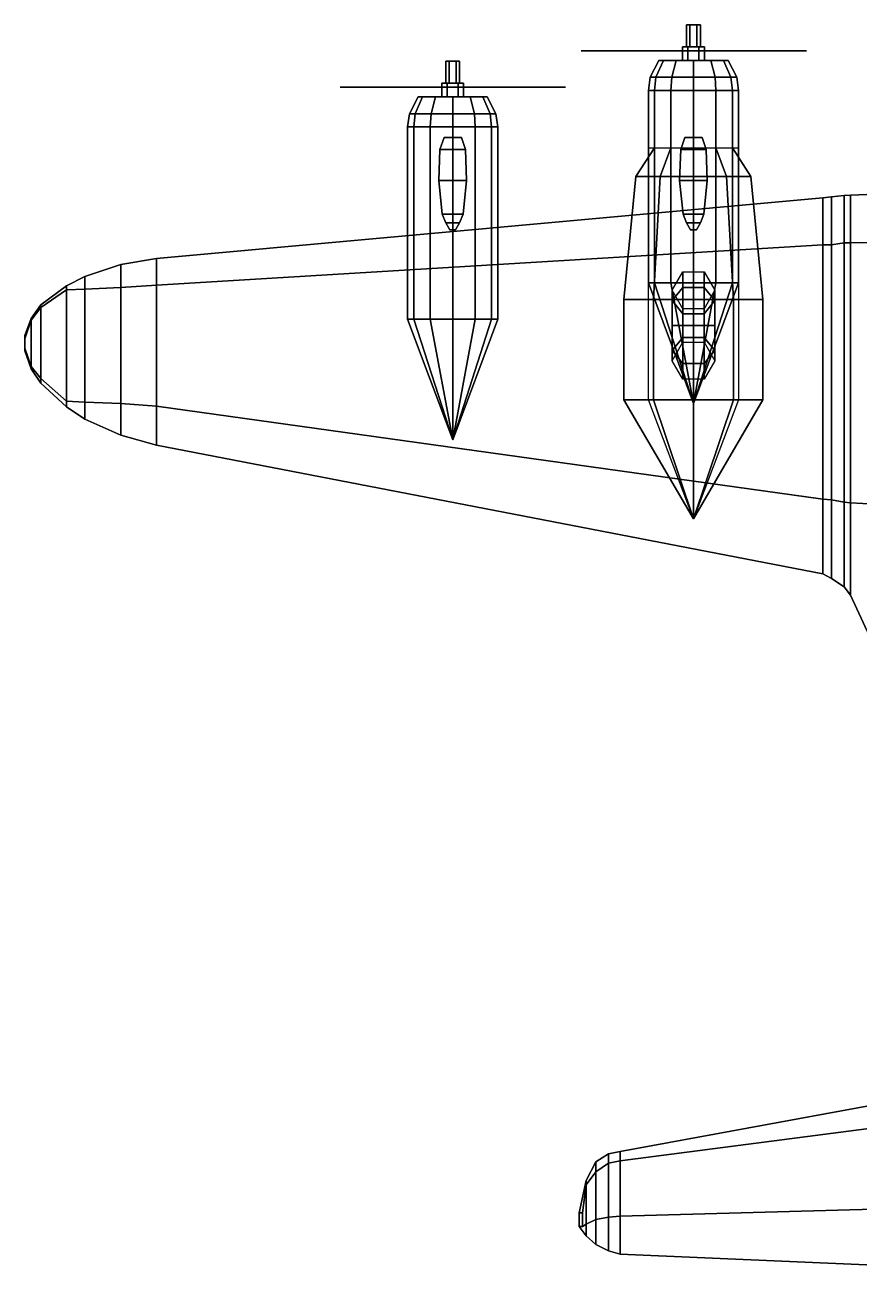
# Model space of a CAD drawing. Header units: millimetres. Extents: x -15.6 to 15.6, y -14.2 to 47.1.
# Drawn here: x -15.58 to -1.13, y -12.14 to 9.35 of the extents above; entities that cross this region are included whole.
import ezdxf

# ---------------------------------------------------------------- set-up
doc = ezdxf.new("R2010")
doc.units = ezdxf.units.MM
doc.layers.add('prop', color=1, linetype='Continuous')
doc.layers.add('wing1', color=5, linetype='Continuous')

msp = doc.modelspace()

# ---------------------------------------------------------------- linework, layer by layer
at = {"layer": 'prop'}
for points in [[(-4.06, 9.35, 0.554), (-4.12, 9.35, 0.45), (-4.12, 8.97, 0.45), (-4.06, 8.97, 0.554)], [(-4.12, 9.35, 0.45), (-4.06, 9.35, 0.346), (-4.06, 8.97, 0.346), (-4.12, 8.97, 0.45)], [(-3.94, 9.35, 0.554), (-4.06, 9.35, 0.346), (-4.12, 9.35, 0.45), (-4.06, 9.35, 0.554)], [(-3.94, 9.35, 0.554), (-4.06, 9.35, 0.554), (-4.06, 8.97, 0.554), (-3.94, 8.97, 0.554)], [(-4.06, 9.35, 0.346), (-3.94, 9.35, 0.346), (-3.94, 8.97, 0.346), (-4.06, 8.97, 0.346)], [(-3.88, 9.35, 0.45), (-3.94, 9.35, 0.346), (-4.06, 9.35, 0.346), (-3.94, 9.35, 0.554)], [(-3.88, 9.35, 0.45), (-3.94, 9.35, 0.554), (-3.94, 8.97, 0.554), (-3.88, 8.97, 0.45)], [(-3.94, 9.35, 0.346), (-3.88, 9.35, 0.45), (-3.88, 8.97, 0.45), (-3.94, 8.97, 0.346)], [(-5.906, 8.9, -0.708), (-5.946, 8.9, -0.639), (-5.838, 8.9, -0.507), (-5.738, 8.9, -0.68)], [(-5.738, 8.9, -0.68), (-5.838, 8.9, -0.507), (-5.946, 8.9, -0.639), (-5.906, 8.9, -0.708)], [(-5.401, 8.9, -0.544), (-5.551, 8.9, -0.284), (-5.838, 8.9, -0.507), (-5.738, 8.9, -0.68)], [(-5.738, 8.9, -0.68), (-5.838, 8.9, -0.507), (-5.551, 8.9, -0.284), (-5.401, 8.9, -0.544)], [(-5.401, 8.9, -0.544), (-5.551, 8.9, -0.284), (-5.083, 8.9, -0.014), (-4.933, 8.9, -0.274)], [(-4.933, 8.9, -0.274), (-5.083, 8.9, -0.014), (-5.551, 8.9, -0.284), (-5.401, 8.9, -0.544)], [(-4.933, 8.9, -0.274), (-5.083, 8.9, -0.014), (-4.836, 8.9, 0.118), (-4.696, 8.9, -0.125)], [(-4.696, 8.9, -0.125), (-4.836, 8.9, 0.118), (-5.083, 8.9, -0.014), (-4.933, 8.9, -0.274)], [(-3.995, 8.9, 0.441), (-4.01, 8.9, 0.467), (-4.836, 8.9, 0.118), (-4.696, 8.9, -0.125)], [(-4.696, 8.9, -0.125), (-4.836, 8.9, 0.118), (-4.01, 8.9, 0.467), (-3.995, 8.9, 0.441)], [(-4.095, 8.97, 0.615), (-4.19, 8.97, 0.45), (-4.19, 8.73, 0.45), (-4.095, 8.73, 0.615)], [(-4.19, 8.97, 0.45), (-4.095, 8.97, 0.285), (-4.095, 8.73, 0.285), (-4.19, 8.73, 0.45)], [(-3.81, 8.97, 0.45), (-4.19, 8.97, 0.45), (-4.095, 8.97, 0.615), (-3.905, 8.97, 0.615)], [(-3.905, 8.97, 0.285), (-4.095, 8.97, 0.285), (-4.19, 8.97, 0.45), (-3.81, 8.97, 0.45)], [(-4.15, 8.9, 1.34), (-3.87, 8.9, 1.34), (-3.86, 8.9, 1.62), (-4.16, 8.9, 1.62)], [(-4.16, 8.9, 1.62), (-3.86, 8.9, 1.62), (-3.87, 8.9, 1.34), (-4.15, 8.9, 1.34)], [(-4.16, 8.9, 2.16), (-3.86, 8.9, 2.16), (-3.86, 8.9, 1.62), (-4.16, 8.9, 1.62)], [(-4.16, 8.9, 1.62), (-3.86, 8.9, 1.62), (-3.86, 8.9, 2.16), (-4.16, 8.9, 2.16)], [(-4.16, 8.9, 2.16), (-3.86, 8.9, 2.16), (-3.91, 8.9, 2.52), (-4.11, 8.9, 2.52)], [(-4.11, 8.9, 2.52), (-3.91, 8.9, 2.52), (-3.86, 8.9, 2.16), (-4.16, 8.9, 2.16)], [(-4.15, 8.9, 1.34), (-3.87, 8.9, 1.34), (-3.98, 8.9, 0.45), (-4.01, 8.9, 0.45)], [(-4.01, 8.9, 0.45), (-3.98, 8.9, 0.45), (-3.87, 8.9, 1.34), (-4.15, 8.9, 1.34)], [(-4.05, 8.9, 2.68), (-3.97, 8.9, 2.68), (-3.91, 8.9, 2.52), (-4.11, 8.9, 2.52)], [(-4.11, 8.9, 2.52), (-3.91, 8.9, 2.52), (-3.97, 8.9, 2.68), (-4.05, 8.9, 2.68)], [(-3.905, 8.97, 0.615), (-4.095, 8.97, 0.615), (-4.095, 8.73, 0.615), (-3.905, 8.73, 0.615)], [(-4.095, 8.97, 0.285), (-3.905, 8.97, 0.285), (-3.905, 8.73, 0.285), (-4.095, 8.73, 0.285)], [(-3.995, 8.9, 0.459), (-4.01, 8.9, 0.433), (-3.294, 8.9, -0.108), (-3.154, 8.9, 0.135)], [(-3.154, 8.9, 0.135), (-3.294, 8.9, -0.108), (-4.01, 8.9, 0.433), (-3.995, 8.9, 0.459)], [(-3.81, 8.97, 0.45), (-3.905, 8.97, 0.615), (-3.905, 8.73, 0.615), (-3.81, 8.73, 0.45)], [(-3.905, 8.97, 0.285), (-3.81, 8.97, 0.45), (-3.81, 8.73, 0.45), (-3.905, 8.73, 0.285)], [(-2.907, 8.9, 0.004), (-3.057, 8.9, -0.256), (-3.294, 8.9, -0.108), (-3.154, 8.9, 0.135)], [(-3.154, 8.9, 0.135), (-3.294, 8.9, -0.108), (-3.057, 8.9, -0.256), (-2.907, 8.9, 0.004)], [(-2.439, 8.9, -0.266), (-2.589, 8.9, -0.526), (-3.057, 8.9, -0.256), (-2.907, 8.9, 0.004)], [(-2.907, 8.9, 0.004), (-3.057, 8.9, -0.256), (-2.589, 8.9, -0.526), (-2.439, 8.9, -0.266)], [(-2.439, 8.9, -0.266), (-2.589, 8.9, -0.526), (-2.252, 8.9, -0.663), (-2.152, 8.9, -0.49)], [(-2.152, 8.9, -0.49), (-2.252, 8.9, -0.663), (-2.589, 8.9, -0.526), (-2.439, 8.9, -0.266)], [(-2.044, 8.9, -0.622), (-2.084, 8.9, -0.691), (-2.252, 8.9, -0.663), (-2.152, 8.9, -0.49)], [(-2.152, 8.9, -0.49), (-2.252, 8.9, -0.663), (-2.084, 8.9, -0.691), (-2.044, 8.9, -0.622)], [(-8.23, 8.72, 1.044), (-8.29, 8.72, 0.94), (-8.29, 8.34, 0.94), (-8.23, 8.34, 1.044)], [(-8.29, 8.72, 0.94), (-8.23, 8.72, 0.836), (-8.23, 8.34, 0.836), (-8.29, 8.34, 0.94)], [(-8.11, 8.72, 1.044), (-8.23, 8.72, 0.836), (-8.29, 8.72, 0.94), (-8.23, 8.72, 1.044)], [(-8.11, 8.72, 1.044), (-8.23, 8.72, 1.044), (-8.23, 8.34, 1.044), (-8.11, 8.34, 1.044)], [(-8.23, 8.72, 0.836), (-8.11, 8.72, 0.836), (-8.11, 8.34, 0.836), (-8.23, 8.34, 0.836)], [(-8.05, 8.72, 0.94), (-8.11, 8.72, 0.836), (-8.23, 8.72, 0.836), (-8.11, 8.72, 1.044)], [(-8.05, 8.72, 0.94), (-8.11, 8.72, 1.044), (-8.11, 8.34, 1.044), (-8.05, 8.34, 0.94)], [(-8.11, 8.72, 0.836), (-8.05, 8.72, 0.94), (-8.05, 8.34, 0.94), (-8.11, 8.34, 0.836)], [(-9.908, 8.27, -0.19), (-10.008, 8.27, -0.017), (-10.116, 8.27, -0.149), (-10.076, 8.27, -0.218)], [(-10.076, 8.27, -0.218), (-10.116, 8.27, -0.149), (-10.008, 8.27, -0.017), (-9.908, 8.27, -0.19)], [(-9.908, 8.27, -0.19), (-10.008, 8.27, -0.017), (-9.721, 8.27, 0.206), (-9.571, 8.27, -0.054)], [(-9.571, 8.27, -0.054), (-9.721, 8.27, 0.206), (-10.008, 8.27, -0.017), (-9.908, 8.27, -0.19)], [(-9.103, 8.27, 0.216), (-9.253, 8.27, 0.476), (-9.721, 8.27, 0.206), (-9.571, 8.27, -0.054)], [(-9.571, 8.27, -0.054), (-9.721, 8.27, 0.206), (-9.253, 8.27, 0.476), (-9.103, 8.27, 0.216)], [(-8.866, 8.27, 0.365), (-9.006, 8.27, 0.608), (-9.253, 8.27, 0.476), (-9.103, 8.27, 0.216)], [(-9.103, 8.27, 0.216), (-9.253, 8.27, 0.476), (-9.006, 8.27, 0.608), (-8.866, 8.27, 0.365)], [(-8.866, 8.27, 0.365), (-9.006, 8.27, 0.608), (-8.18, 8.27, 0.957), (-8.165, 8.27, 0.931)], [(-8.165, 8.27, 0.931), (-8.18, 8.27, 0.957), (-9.006, 8.27, 0.608), (-8.866, 8.27, 0.365)], [(-8.265, 8.34, 1.105), (-8.36, 8.34, 0.94), (-8.36, 8.1, 0.94), (-8.265, 8.1, 1.105)], [(-8.36, 8.34, 0.94), (-8.265, 8.34, 0.775), (-8.265, 8.1, 0.775), (-8.36, 8.1, 0.94)], [(-7.98, 8.34, 0.94), (-8.36, 8.34, 0.94), (-8.265, 8.34, 1.105), (-8.075, 8.34, 1.105)], [(-8.075, 8.34, 0.775), (-8.265, 8.34, 0.775), (-8.36, 8.34, 0.94), (-7.98, 8.34, 0.94)], [(-8.33, 8.27, 2.65), (-8.03, 8.27, 2.65), (-8.03, 8.27, 2.11), (-8.33, 8.27, 2.11)], [(-8.33, 8.27, 2.11), (-8.03, 8.27, 2.11), (-8.03, 8.27, 2.65), (-8.33, 8.27, 2.65)], [(-8.33, 8.27, 2.11), (-8.03, 8.27, 2.11), (-8.04, 8.27, 1.83), (-8.32, 8.27, 1.83)], [(-8.32, 8.27, 1.83), (-8.04, 8.27, 1.83), (-8.03, 8.27, 2.11), (-8.33, 8.27, 2.11)], [(-8.33, 8.27, 2.65), (-8.03, 8.27, 2.65), (-8.08, 8.27, 3.01), (-8.28, 8.27, 3.01)], [(-8.28, 8.27, 3.01), (-8.08, 8.27, 3.01), (-8.03, 8.27, 2.65), (-8.33, 8.27, 2.65)], [(-8.18, 8.27, 0.94), (-8.15, 8.27, 0.94), (-8.04, 8.27, 1.83), (-8.32, 8.27, 1.83)], [(-8.32, 8.27, 1.83), (-8.04, 8.27, 1.83), (-8.15, 8.27, 0.94), (-8.18, 8.27, 0.94)], [(-8.22, 8.27, 3.17), (-8.14, 8.27, 3.17), (-8.08, 8.27, 3.01), (-8.28, 8.27, 3.01)], [(-8.28, 8.27, 3.01), (-8.08, 8.27, 3.01), (-8.14, 8.27, 3.17), (-8.22, 8.27, 3.17)], [(-8.075, 8.34, 1.105), (-8.265, 8.34, 1.105), (-8.265, 8.1, 1.105), (-8.075, 8.1, 1.105)], [(-8.265, 8.34, 0.775), (-8.075, 8.34, 0.775), (-8.075, 8.1, 0.775), (-8.265, 8.1, 0.775)], [(-7.324, 8.27, 0.625), (-7.464, 8.27, 0.382), (-8.18, 8.27, 0.923), (-8.165, 8.27, 0.949)], [(-8.165, 8.27, 0.949), (-8.18, 8.27, 0.923), (-7.464, 8.27, 0.382), (-7.324, 8.27, 0.625)], [(-7.98, 8.34, 0.94), (-8.075, 8.34, 1.105), (-8.075, 8.1, 1.105), (-7.98, 8.1, 0.94)], [(-8.075, 8.34, 0.775), (-7.98, 8.34, 0.94), (-7.98, 8.1, 0.94), (-8.075, 8.1, 0.775)], [(-7.324, 8.27, 0.625), (-7.464, 8.27, 0.382), (-7.227, 8.27, 0.234), (-7.077, 8.27, 0.494)], [(-7.077, 8.27, 0.494), (-7.227, 8.27, 0.234), (-7.464, 8.27, 0.382), (-7.324, 8.27, 0.625)], [(-7.077, 8.27, 0.494), (-7.227, 8.27, 0.234), (-6.759, 8.27, -0.036), (-6.609, 8.27, 0.224)], [(-6.609, 8.27, 0.224), (-6.759, 8.27, -0.036), (-7.227, 8.27, 0.234), (-7.077, 8.27, 0.494)], [(-6.322, 8.27, 0), (-6.422, 8.27, -0.173), (-6.759, 8.27, -0.036), (-6.609, 8.27, 0.224)], [(-6.609, 8.27, 0.224), (-6.759, 8.27, -0.036), (-6.422, 8.27, -0.173), (-6.322, 8.27, 0)], [(-6.322, 8.27, 0), (-6.422, 8.27, -0.173), (-6.254, 8.27, -0.201), (-6.214, 8.27, -0.132)], [(-6.214, 8.27, -0.132), (-6.254, 8.27, -0.201), (-6.422, 8.27, -0.173), (-6.322, 8.27, 0)]]:
    msp.add_3dface(points, dxfattribs=at)
at = {"layer": 'wing1'}
for points in [[(-4.65, 8.44, 0.075), (-4.75, 8.44, 0.45), (-4.6, 8.73, 0.45), (-4.52, 8.73, 0.15)], [(-4.75, 8.44, 0.45), (-4.65, 8.44, 0.825), (-4.52, 8.73, 0.75), (-4.6, 8.73, 0.45)], [(-4.375, 8.44, -0.2), (-4.65, 8.44, 0.075), (-4.52, 8.73, 0.15), (-4.3, 8.73, -0.07)], [(-4.65, 8.44, 0.825), (-4.375, 8.44, 1.1), (-4.3, 8.73, 0.97), (-4.52, 8.73, 0.75)], [(-4.6, 8.73, 0.45), (-4, 8.73, 1.05), (-3.7, 8.73, 0.97), (-4.52, 8.73, 0.15)], [(-4.52, 8.73, 0.75), (-4.3, 8.73, 0.97), (-4, 8.73, 1.05), (-4.6, 8.73, 0.45)], [(-4.52, 8.73, 0.15), (-3.7, 8.73, 0.97), (-3.48, 8.73, 0.75), (-4.3, 8.73, -0.07)], [(-4, 8.44, -0.3), (-4.375, 8.44, -0.2), (-4.3, 8.73, -0.07), (-4, 8.73, -0.15)], [(-4.375, 8.44, 1.1), (-4, 8.44, 1.2), (-4, 8.73, 1.05), (-4.3, 8.73, 0.97)], [(-4.3, 8.73, -0.07), (-3.48, 8.73, 0.75), (-3.4, 8.73, 0.45), (-4, 8.73, -0.15)], [(-3.625, 8.44, -0.2), (-4, 8.44, -0.3), (-4, 8.73, -0.15), (-3.7, 8.73, -0.07)], [(-4, 8.44, 1.2), (-3.625, 8.44, 1.1), (-3.7, 8.73, 0.97), (-4, 8.73, 1.05)], [(-4, 8.73, -0.15), (-3.4, 8.73, 0.45), (-3.48, 8.73, 0.15), (-3.7, 8.73, -0.07)], [(-3.35, 8.44, 0.075), (-3.625, 8.44, -0.2), (-3.7, 8.73, -0.07), (-3.48, 8.73, 0.15)], [(-3.625, 8.44, 1.1), (-3.35, 8.44, 0.825), (-3.48, 8.73, 0.75), (-3.7, 8.73, 0.97)], [(-3.25, 8.44, 0.45), (-3.35, 8.44, 0.075), (-3.48, 8.73, 0.15), (-3.4, 8.73, 0.45)], [(-3.35, 8.44, 0.825), (-3.25, 8.44, 0.45), (-3.4, 8.73, 0.45), (-3.48, 8.73, 0.75)], [(-4.675, 8.21, 0.06), (-4.78, 8.21, 0.45), (-4.75, 8.44, 0.45), (-4.65, 8.44, 0.075)], [(-4.78, 8.21, 0.45), (-4.675, 8.21, 0.84), (-4.65, 8.44, 0.825), (-4.75, 8.44, 0.45)], [(-4.39, 8.21, -0.225), (-4.675, 8.21, 0.06), (-4.65, 8.44, 0.075), (-4.375, 8.44, -0.2)], [(-4.675, 8.21, 0.84), (-4.39, 8.21, 1.125), (-4.375, 8.44, 1.1), (-4.65, 8.44, 0.825)], [(-4, 8.21, -0.33), (-4.39, 8.21, -0.225), (-4.375, 8.44, -0.2), (-4, 8.44, -0.3)], [(-4.39, 8.21, 1.125), (-4, 8.21, 1.23), (-4, 8.44, 1.2), (-4.375, 8.44, 1.1)], [(-3.61, 8.21, -0.225), (-4, 8.21, -0.33), (-4, 8.44, -0.3), (-3.625, 8.44, -0.2)], [(-4, 8.21, 1.23), (-3.61, 8.21, 1.125), (-3.625, 8.44, 1.1), (-4, 8.44, 1.2)], [(-3.325, 8.21, 0.06), (-3.61, 8.21, -0.225), (-3.625, 8.44, -0.2), (-3.35, 8.44, 0.075)], [(-3.61, 8.21, 1.125), (-3.325, 8.21, 0.84), (-3.35, 8.44, 0.825), (-3.625, 8.44, 1.1)], [(-3.22, 8.21, 0.45), (-3.325, 8.21, 0.06), (-3.35, 8.44, 0.075), (-3.25, 8.44, 0.45)], [(-3.325, 8.21, 0.84), (-3.22, 8.21, 0.45), (-3.25, 8.44, 0.45), (-3.35, 8.44, 0.825)], [(-4.675, 8.21, 0.84), (-4.78, 8.21, 0.45), (-4.78, 4.88, 0.45), (-4.675, 4.88, 0.84)], [(-4.78, 8.21, 0.45), (-4.675, 8.21, 0.06), (-4.675, 4.88, 0.06), (-4.78, 4.88, 0.45)], [(-4.39, 8.21, 1.125), (-4.675, 8.21, 0.84), (-4.675, 4.88, 0.84), (-4.39, 4.88, 1.125)], [(-4.675, 8.21, 0.06), (-4.39, 8.21, -0.225), (-4.39, 4.88, -0.225), (-4.675, 4.88, 0.06)], [(-4, 8.21, 1.23), (-4.39, 8.21, 1.125), (-4.39, 4.88, 1.125), (-4, 4.88, 1.23)], [(-4.39, 8.21, -0.225), (-4, 8.21, -0.33), (-4, 4.88, -0.33), (-4.39, 4.88, -0.225)], [(-3.61, 8.21, 1.125), (-4, 8.21, 1.23), (-4, 4.88, 1.23), (-3.61, 4.88, 1.125)], [(-4, 8.21, -0.33), (-3.61, 8.21, -0.225), (-3.61, 4.88, -0.225), (-4, 4.88, -0.33)], [(-3.325, 8.21, 0.84), (-3.61, 8.21, 1.125), (-3.61, 4.88, 1.125), (-3.325, 4.88, 0.84)], [(-3.61, 8.21, -0.225), (-3.325, 8.21, 0.06), (-3.325, 4.88, 0.06), (-3.61, 4.88, -0.225)], [(-3.22, 8.21, 0.45), (-3.325, 8.21, 0.84), (-3.325, 4.88, 0.84), (-3.22, 4.88, 0.45)], [(-3.325, 8.21, 0.06), (-3.22, 8.21, 0.45), (-3.22, 4.88, 0.45), (-3.325, 4.88, 0.06)], [(-8.82, 7.81, 0.565), (-8.92, 7.81, 0.94), (-8.77, 8.1, 0.94), (-8.69, 8.1, 0.64)], [(-8.92, 7.81, 0.94), (-8.82, 7.81, 1.315), (-8.69, 8.1, 1.24), (-8.77, 8.1, 0.94)], [(-8.545, 7.81, 0.29), (-8.82, 7.81, 0.565), (-8.69, 8.1, 0.64), (-8.47, 8.1, 0.42)], [(-8.82, 7.81, 1.315), (-8.545, 7.81, 1.59), (-8.47, 8.1, 1.46), (-8.69, 8.1, 1.24)], [(-8.69, 8.1, 1.24), (-8.47, 8.1, 1.46), (-8.17, 8.1, 1.54), (-8.77, 8.1, 0.94)], [(-8.77, 8.1, 0.94), (-8.17, 8.1, 1.54), (-7.87, 8.1, 1.46), (-8.69, 8.1, 0.64)], [(-8.69, 8.1, 0.64), (-7.87, 8.1, 1.46), (-7.65, 8.1, 1.24), (-8.47, 8.1, 0.42)], [(-8.17, 7.81, 0.19), (-8.545, 7.81, 0.29), (-8.47, 8.1, 0.42), (-8.17, 8.1, 0.34)], [(-8.545, 7.81, 1.59), (-8.17, 7.81, 1.69), (-8.17, 8.1, 1.54), (-8.47, 8.1, 1.46)], [(-8.47, 8.1, 0.42), (-7.65, 8.1, 1.24), (-7.57, 8.1, 0.94), (-8.17, 8.1, 0.34)], [(-7.795, 7.81, 0.29), (-8.17, 7.81, 0.19), (-8.17, 8.1, 0.34), (-7.87, 8.1, 0.42)], [(-8.17, 7.81, 1.69), (-7.795, 7.81, 1.59), (-7.87, 8.1, 1.46), (-8.17, 8.1, 1.54)], [(-8.17, 8.1, 0.34), (-7.57, 8.1, 0.94), (-7.65, 8.1, 0.64), (-7.87, 8.1, 0.42)], [(-7.52, 7.81, 0.565), (-7.795, 7.81, 0.29), (-7.87, 8.1, 0.42), (-7.65, 8.1, 0.64)], [(-7.795, 7.81, 1.59), (-7.52, 7.81, 1.315), (-7.65, 8.1, 1.24), (-7.87, 8.1, 1.46)], [(-7.42, 7.81, 0.94), (-7.52, 7.81, 0.565), (-7.65, 8.1, 0.64), (-7.57, 8.1, 0.94)], [(-7.52, 7.81, 1.315), (-7.42, 7.81, 0.94), (-7.57, 8.1, 0.94), (-7.65, 8.1, 1.24)], [(-8.845, 7.58, 0.55), (-8.95, 7.58, 0.94), (-8.92, 7.81, 0.94), (-8.82, 7.81, 0.565)], [(-8.95, 7.58, 0.94), (-8.845, 7.58, 1.33), (-8.82, 7.81, 1.315), (-8.92, 7.81, 0.94)], [(-8.56, 7.58, 0.265), (-8.845, 7.58, 0.55), (-8.82, 7.81, 0.565), (-8.545, 7.81, 0.29)], [(-8.845, 7.58, 1.33), (-8.56, 7.58, 1.615), (-8.545, 7.81, 1.59), (-8.82, 7.81, 1.315)], [(-8.17, 7.58, 0.16), (-8.56, 7.58, 0.265), (-8.545, 7.81, 0.29), (-8.17, 7.81, 0.19)], [(-8.56, 7.58, 1.615), (-8.17, 7.58, 1.72), (-8.17, 7.81, 1.69), (-8.545, 7.81, 1.59)], [(-7.78, 7.58, 0.265), (-8.17, 7.58, 0.16), (-8.17, 7.81, 0.19), (-7.795, 7.81, 0.29)], [(-8.17, 7.58, 1.72), (-7.78, 7.58, 1.615), (-7.795, 7.81, 1.59), (-8.17, 7.81, 1.69)], [(-7.495, 7.58, 0.55), (-7.78, 7.58, 0.265), (-7.795, 7.81, 0.29), (-7.52, 7.81, 0.565)], [(-7.78, 7.58, 1.615), (-7.495, 7.58, 1.33), (-7.52, 7.81, 1.315), (-7.795, 7.81, 1.59)], [(-7.39, 7.58, 0.94), (-7.495, 7.58, 0.55), (-7.52, 7.81, 0.565), (-7.42, 7.81, 0.94)], [(-7.495, 7.58, 1.33), (-7.39, 7.58, 0.94), (-7.42, 7.81, 0.94), (-7.52, 7.81, 1.315)], [(-8.845, 7.58, 1.33), (-8.95, 7.58, 0.94), (-8.95, 4.25, 0.94), (-8.845, 4.25, 1.33)], [(-8.95, 7.58, 0.94), (-8.845, 7.58, 0.55), (-8.845, 4.25, 0.55), (-8.95, 4.25, 0.94)], [(-8.56, 7.58, 1.615), (-8.845, 7.58, 1.33), (-8.845, 4.25, 1.33), (-8.56, 4.25, 1.615)], [(-8.845, 7.58, 0.55), (-8.56, 7.58, 0.265), (-8.56, 4.25, 0.265), (-8.845, 4.25, 0.55)], [(-8.17, 7.58, 1.72), (-8.56, 7.58, 1.615), (-8.56, 4.25, 1.615), (-8.17, 4.25, 1.72)], [(-8.56, 7.58, 0.265), (-8.17, 7.58, 0.16), (-8.17, 4.25, 0.16), (-8.56, 4.25, 0.265)], [(-7.78, 7.58, 1.615), (-8.17, 7.58, 1.72), (-8.17, 4.25, 1.72), (-7.78, 4.25, 1.615)], [(-8.17, 7.58, 0.16), (-7.78, 7.58, 0.265), (-7.78, 4.25, 0.265), (-8.17, 4.25, 0.16)], [(-7.495, 7.58, 1.33), (-7.78, 7.58, 1.615), (-7.78, 4.25, 1.615), (-7.495, 4.25, 1.33)], [(-7.78, 7.58, 0.265), (-7.495, 7.58, 0.55), (-7.495, 4.25, 0.55), (-7.78, 4.25, 0.265)], [(-7.39, 7.58, 0.94), (-7.495, 7.58, 1.33), (-7.495, 4.25, 1.33), (-7.39, 4.25, 0.94)], [(-7.495, 7.58, 0.55), (-7.39, 7.58, 0.94), (-7.39, 4.25, 0.94), (-7.495, 4.25, 0.55)], [(-8.39, 7.19, 1.97), (-8.17, 7.19, 1.98), (-8.17, 7.4, 1.98), (-8.32, 7.4, 1.97)], [(-8.32, 7.4, 1.67), (-8.39, 7.19, 1.66), (-8.39, 7.19, 1.97), (-8.32, 7.4, 1.97)], [(-8.32, 7.4, 1.97), (-8.17, 7.4, 1.98), (-8.17, 7.4, 1.72), (-8.32, 7.4, 1.67)], [(-8.17, 7.4, 1.98), (-8.02, 7.4, 1.97), (-8.02, 7.4, 1.67), (-8.17, 7.4, 1.72)], [(-8.17, 7.19, 1.98), (-7.95, 7.19, 1.97), (-8.02, 7.4, 1.97), (-8.17, 7.4, 1.98)], [(-8.02, 7.4, 1.97), (-7.95, 7.19, 1.97), (-7.95, 7.19, 1.66), (-8.02, 7.4, 1.67)], [(-4.15, 7.4, 1.18), (-4.22, 7.19, 1.17), (-4.22, 7.19, 1.48), (-4.15, 7.4, 1.48)], [(-4.22, 7.19, 1.48), (-4, 7.19, 1.49), (-4, 7.4, 1.49), (-4.15, 7.4, 1.48)], [(-4.15, 7.4, 1.48), (-4, 7.4, 1.49), (-4, 7.4, 1.23), (-4.15, 7.4, 1.18)], [(-4, 7.4, 1.49), (-3.85, 7.4, 1.48), (-3.85, 7.4, 1.18), (-4, 7.4, 1.23)], [(-4, 7.19, 1.49), (-3.78, 7.19, 1.48), (-3.85, 7.4, 1.48), (-4, 7.4, 1.49)], [(-3.85, 7.4, 1.48), (-3.78, 7.19, 1.48), (-3.78, 7.19, 1.17), (-3.85, 7.4, 1.18)], [(-8.41, 6.65, 1.97), (-8.17, 6.65, 1.98), (-8.17, 7.19, 1.98), (-8.39, 7.19, 1.97)], [(-8.39, 7.19, 1.66), (-8.41, 6.65, 1.65), (-8.41, 6.65, 1.97), (-8.39, 7.19, 1.97)], [(-8.17, 6.65, 1.98), (-7.93, 6.65, 1.97), (-7.95, 7.19, 1.97), (-8.17, 7.19, 1.98)], [(-7.95, 7.19, 1.97), (-7.93, 6.65, 1.97), (-7.93, 6.65, 1.65), (-7.95, 7.19, 1.66)], [(-4.575, 6.72, -0.546), (-4.996, 6.72, -0.125), (-4.675, 7.22, 0.06), (-4.39, 7.22, -0.225)], [(-4.996, 6.72, -0.125), (-4.78, 6.72, 0.45), (-4.78, 7.22, 0.45), (-4.675, 7.22, 0.06)], [(-4, 6.72, -0.7), (-4.575, 6.72, -0.546), (-4.39, 7.22, -0.225), (-4, 7.22, -0.33)], [(-4.22, 7.19, 1.17), (-4.24, 6.65, 1.16), (-4.24, 6.65, 1.48), (-4.22, 7.19, 1.48)], [(-4.24, 6.65, 1.48), (-4, 6.65, 1.49), (-4, 7.19, 1.49), (-4.22, 7.19, 1.48)], [(-3.425, 6.72, -0.546), (-4, 6.72, -0.7), (-4, 7.22, -0.33), (-3.61, 7.22, -0.225)], [(-4, 6.65, 1.49), (-3.76, 6.65, 1.48), (-3.78, 7.19, 1.48), (-4, 7.19, 1.49)], [(-3.78, 7.19, 1.48), (-3.76, 6.65, 1.48), (-3.76, 6.65, 1.16), (-3.78, 7.19, 1.17)], [(-3.004, 6.72, -0.125), (-3.425, 6.72, -0.546), (-3.61, 7.22, -0.225), (-3.325, 7.22, 0.06)], [(-3.22, 6.72, 0.45), (-3.004, 6.72, -0.125), (-3.325, 7.22, 0.06), (-3.22, 7.22, 0.45)], [(-4.78, 6.72, 0.45), (-4.996, 6.72, -0.125), (-5.204, 4.59, -0.245), (-4.78, 4.59, 0.45)], [(-4.996, 6.72, -0.125), (-4.575, 6.72, -0.546), (-4.695, 4.59, -0.754), (-5.204, 4.59, -0.245)], [(-4.575, 6.72, -0.546), (-4, 6.72, -0.7), (-4, 4.59, -0.94), (-4.695, 4.59, -0.754)], [(-4, 6.72, -0.7), (-3.425, 6.72, -0.546), (-3.305, 4.59, -0.754), (-4, 4.59, -0.94)], [(-3.425, 6.72, -0.546), (-3.004, 6.72, -0.125), (-2.796, 4.59, -0.245), (-3.305, 4.59, -0.754)], [(-3.004, 6.72, -0.125), (-3.22, 6.72, 0.45), (-3.22, 4.59, 0.45), (-2.796, 4.59, -0.245)], [(-8.35, 6.07, 1.88), (-8.17, 6.07, 1.89), (-8.17, 6.65, 1.98), (-8.41, 6.65, 1.97)], [(-8.41, 6.65, 1.65), (-8.35, 6.07, 1.67), (-8.35, 6.07, 1.88), (-8.41, 6.65, 1.97)], [(-8.17, 6.07, 1.89), (-7.99, 6.07, 1.88), (-7.93, 6.65, 1.97), (-8.17, 6.65, 1.98)], [(-7.93, 6.65, 1.97), (-7.99, 6.07, 1.88), (-7.99, 6.07, 1.67), (-7.93, 6.65, 1.65)], [(-4.24, 6.65, 1.16), (-4.18, 6.07, 1.18), (-4.18, 6.07, 1.39), (-4.24, 6.65, 1.48)], [(-4.18, 6.07, 1.39), (-4, 6.07, 1.4), (-4, 6.65, 1.49), (-4.24, 6.65, 1.48)], [(-4, 6.07, 1.4), (-3.82, 6.07, 1.39), (-3.76, 6.65, 1.48), (-4, 6.65, 1.49)], [(-3.76, 6.65, 1.48), (-3.82, 6.07, 1.39), (-3.82, 6.07, 1.18), (-3.76, 6.65, 1.16)], [(-1.28, 5.57, 0.94), (0, 5.59, 0.94), (0, 6.45, 0.11), (-1.28, 6.4, 0.22)], [(-1.28, 6.4, 0.22), (0, 6.45, 0.11), (0, 5.59, -0.61), (-1.28, 5.57, -0.47)], [(-13.3, 4.84, 1.42), (-1.76, 5.54, 0.95), (-1.76, 6.35, 0.28), (-13.3, 5.3, 1.18)], [(-13.3, 5.3, 1.18), (-1.76, 6.35, 0.28), (-1.76, 5.54, -0.41), (-13.3, 4.84, 0.93)], [(-1.76, 5.54, 0.95), (-1.61, 5.54, 0.95), (-1.61, 6.37, 0.26), (-1.76, 6.35, 0.28)], [(-1.76, 6.35, 0.28), (-1.61, 6.37, 0.26), (-1.61, 5.54, -0.43), (-1.76, 5.54, -0.41)], [(-1.61, 5.54, 0.95), (-1.39, 5.57, 0.94), (-1.39, 6.39, 0.24), (-1.61, 6.37, 0.26)], [(-1.61, 6.37, 0.26), (-1.39, 6.39, 0.24), (-1.39, 5.57, -0.46), (-1.61, 5.54, -0.43)], [(-1.39, 5.57, 0.94), (-1.28, 5.57, 0.94), (-1.28, 6.4, 0.22), (-1.39, 6.39, 0.24)], [(-1.39, 6.39, 0.24), (-1.28, 6.4, 0.22), (-1.28, 5.57, -0.47), (-1.39, 5.57, -0.46)], [(-8.29, 5.92, 1.84), (-8.17, 5.92, 1.85), (-8.17, 6.07, 1.89), (-8.35, 6.07, 1.88)], [(-8.35, 6.07, 1.67), (-8.29, 5.92, 1.68), (-8.29, 5.92, 1.84), (-8.35, 6.07, 1.88)], [(-8.17, 5.92, 1.85), (-8.05, 5.92, 1.84), (-7.99, 6.07, 1.88), (-8.17, 6.07, 1.89)], [(-7.99, 6.07, 1.88), (-8.05, 5.92, 1.84), (-8.05, 5.92, 1.68), (-7.99, 6.07, 1.67)], [(-4.18, 6.07, 1.18), (-4.12, 5.92, 1.19), (-4.12, 5.92, 1.35), (-4.18, 6.07, 1.39)], [(-4.12, 5.92, 1.35), (-4, 5.92, 1.36), (-4, 6.07, 1.4), (-4.18, 6.07, 1.39)], [(-4, 5.92, 1.36), (-3.88, 5.92, 1.35), (-3.82, 6.07, 1.39), (-4, 6.07, 1.4)], [(-3.82, 6.07, 1.39), (-3.88, 5.92, 1.35), (-3.88, 5.92, 1.19), (-3.82, 6.07, 1.18)], [(-8.29, 5.92, 1.68), (-8.22, 5.8, 1.7), (-8.22, 5.8, 1.77), (-8.29, 5.92, 1.84)], [(-8.22, 5.8, 1.77), (-8.17, 5.8, 1.78), (-8.17, 5.92, 1.85), (-8.29, 5.92, 1.84)], [(-8.17, 5.8, 1.78), (-8.12, 5.8, 1.77), (-8.05, 5.92, 1.84), (-8.17, 5.92, 1.85)], [(-8.05, 5.92, 1.84), (-8.12, 5.8, 1.77), (-8.12, 5.8, 1.7), (-8.05, 5.92, 1.68)], [(-4.12, 5.92, 1.19), (-4.05, 5.8, 1.21), (-4.05, 5.8, 1.28), (-4.12, 5.92, 1.35)], [(-4.05, 5.8, 1.28), (-4, 5.8, 1.29), (-4, 5.92, 1.36), (-4.12, 5.92, 1.35)], [(-4, 5.8, 1.29), (-3.95, 5.8, 1.28), (-3.88, 5.92, 1.35), (-4, 5.92, 1.36)], [(-3.88, 5.92, 1.35), (-3.95, 5.8, 1.28), (-3.95, 5.8, 1.21), (-3.88, 5.92, 1.19)], [(-8.22, 5.8, 1.7), (-8.17, 5.8, 1.72), (-8.17, 5.8, 1.78), (-8.22, 5.8, 1.77)], [(-8.17, 5.8, 1.72), (-8.12, 5.8, 1.7), (-8.12, 5.8, 1.77), (-8.17, 5.8, 1.78)], [(-4.05, 5.8, 1.21), (-4, 5.8, 1.23), (-4, 5.8, 1.29), (-4.05, 5.8, 1.28)], [(-4, 5.8, 1.23), (-3.95, 5.8, 1.21), (-3.95, 5.8, 1.28), (-4, 5.8, 1.29)], [(-1.28, 1.07, 0.94), (0, 1, 0.94), (0, 5.59, 0.94), (-1.28, 5.57, 0.94)], [(0, 5.59, -0.61), (0, 1, -0.61), (-1.28, 1.07, -0.47), (-1.28, 5.57, -0.47)], [(-13.3, 2.74, 1.42), (-1.76, 1.13, 0.95), (-1.76, 5.54, 0.95), (-13.3, 4.84, 1.42)], [(-1.76, 5.54, -0.41), (-1.76, 1.13, -0.41), (-13.3, 2.74, 0.93), (-13.3, 4.84, 0.93)], [(-1.76, 1.13, 0.95), (-1.61, 1.12, 0.95), (-1.61, 5.54, 0.95), (-1.76, 5.54, 0.95)], [(-1.61, 5.54, -0.43), (-1.61, 1.12, -0.43), (-1.76, 1.13, -0.41), (-1.76, 5.54, -0.41)], [(-1.61, 1.12, 0.95), (-1.39, 1.08, 0.94), (-1.39, 5.57, 0.94), (-1.61, 5.54, 0.95)], [(-1.39, 5.57, -0.46), (-1.39, 1.08, -0.46), (-1.61, 1.12, -0.43), (-1.61, 5.54, -0.43)], [(-1.39, 1.08, 0.94), (-1.28, 1.07, 0.94), (-1.28, 5.57, 0.94), (-1.39, 5.57, 0.94)], [(-1.28, 5.57, -0.47), (-1.28, 1.07, -0.47), (-1.39, 1.08, -0.46), (-1.39, 5.57, -0.46)], [(-14.54, 4.77, 1.49), (-13.92, 4.8, 1.46), (-13.92, 5.2, 1.22), (-14.54, 4.99, 1.27)], [(-14.54, 4.99, 1.27), (-13.92, 5.2, 1.22), (-13.92, 4.8, 1), (-14.54, 4.77, 1.07)], [(-13.92, 4.8, 1.46), (-13.3, 4.84, 1.42), (-13.3, 5.3, 1.18), (-13.92, 5.2, 1.22)], [(-13.92, 5.2, 1.22), (-13.3, 5.3, 1.18), (-13.3, 4.84, 0.93), (-13.92, 4.8, 1)], [(-14.86, 4.76, 1.5), (-14.54, 4.77, 1.49), (-14.54, 4.99, 1.27), (-14.86, 4.83, 1.31)], [(-14.86, 4.83, 1.31), (-14.54, 4.99, 1.27), (-14.54, 4.77, 1.07), (-14.86, 4.76, 1.11)], [(-4.185, 4.798, -1.128), (-4.37, 4.571, -0.901), (-4.37, 4.75, -0.47), (-4.185, 5.07, -0.47)], [(-3.815, 4.798, -1.128), (-4.185, 4.798, -1.128), (-4.185, 5.07, -0.47), (-3.815, 5.07, -0.47)], [(-3.63, 4.571, -0.901), (-3.815, 4.798, -1.128), (-3.815, 5.07, -0.47), (-3.63, 4.75, -0.47)], [(-15.3, 4.45, 1.5), (-14.86, 4.76, 1.5), (-14.86, 4.83, 1.31), (-15.3, 4.5, 1.35)], [(-15.3, 4.5, 1.35), (-14.86, 4.83, 1.31), (-14.86, 4.76, 1.11), (-15.3, 4.45, 1.22)], [(-15.3, 3.22, 1.5), (-14.86, 2.83, 1.5), (-14.86, 4.76, 1.5), (-15.3, 4.45, 1.5)], [(-14.86, 4.76, 1.11), (-14.86, 2.83, 1.11), (-15.3, 3.22, 1.22), (-15.3, 4.45, 1.22)], [(-14.86, 2.83, 1.5), (-14.54, 2.81, 1.49), (-14.54, 4.77, 1.49), (-14.86, 4.76, 1.5)], [(-14.54, 4.77, 1.07), (-14.54, 2.81, 1.07), (-14.86, 2.83, 1.11), (-14.86, 4.76, 1.11)], [(-14.54, 2.81, 1.49), (-13.92, 2.79, 1.46), (-13.92, 4.8, 1.46), (-14.54, 4.77, 1.49)], [(-13.92, 4.8, 1), (-13.92, 2.79, 1), (-14.54, 2.81, 1.07), (-14.54, 4.77, 1.07)], [(-13.92, 2.79, 1.46), (-13.3, 2.74, 1.42), (-13.3, 4.84, 1.42), (-13.92, 4.8, 1.46)], [(-13.3, 4.84, 0.93), (-13.3, 2.74, 0.93), (-13.92, 2.79, 1), (-13.92, 4.8, 1)], [(-4.675, 4.88, 0.84), (-4.78, 4.88, 0.45), (-4, 2.79, 0.45)], [(-4.78, 4.88, 0.45), (-4.675, 4.88, 0.06), (-4, 2.79, 0.45)], [(-4.39, 4.88, 1.125), (-4.675, 4.88, 0.84), (-4, 2.79, 0.45)], [(-4.675, 4.88, 0.06), (-4.39, 4.88, -0.225), (-4, 2.79, 0.45)], [(-4, 4.88, 1.23), (-4.39, 4.88, 1.125), (-4, 2.79, 0.45)], [(-4.39, 4.88, -0.225), (-4, 4.88, -0.33), (-4, 2.79, 0.45)], [(-4.185, 4.14, -1.4), (-4.37, 4.14, -1.08), (-4.37, 4.571, -0.901), (-4.185, 4.798, -1.128)], [(-4.37, 4.571, -0.901), (-4.185, 4.345, -0.675), (-4.185, 4.43, -0.47), (-4.37, 4.75, -0.47)], [(-3.815, 4.14, -1.4), (-4.185, 4.14, -1.4), (-4.185, 4.798, -1.128), (-3.815, 4.798, -1.128)], [(-3.22, 4.88, 0.45), (-3.325, 4.88, 0.84), (-4, 2.79, 0.45)], [(-3.325, 4.88, 0.84), (-3.61, 4.88, 1.125), (-4, 2.79, 0.45)], [(-3.61, 4.88, 1.125), (-4, 4.88, 1.23), (-4, 2.79, 0.45)], [(-4, 4.88, -0.33), (-3.61, 4.88, -0.225), (-4, 2.79, 0.45)], [(-3.61, 4.88, -0.225), (-3.325, 4.88, 0.06), (-4, 2.79, 0.45)], [(-3.325, 4.88, 0.06), (-3.22, 4.88, 0.45), (-4, 2.79, 0.45)], [(-3.63, 4.14, -1.08), (-3.815, 4.14, -1.4), (-3.815, 4.798, -1.128), (-3.63, 4.571, -0.901)], [(-3.815, 4.345, -0.675), (-3.63, 4.571, -0.901), (-3.63, 4.75, -0.47), (-3.815, 4.43, -0.47)], [(-4.78, 4.59, 0.45), (-5.204, 4.59, -0.245), (-5.204, 2.85, -0.245), (-4.78, 2.85, 0.45)], [(-5.204, 4.59, -0.245), (-4.695, 4.59, -0.754), (-4.695, 2.85, -0.754), (-5.204, 2.85, -0.245)], [(-4.695, 4.59, -0.754), (-4, 4.59, -0.94), (-4, 2.85, -0.94), (-4.695, 2.85, -0.754)], [(-4.37, 4.14, -1.08), (-4.185, 4.14, -0.76), (-4.185, 4.345, -0.675), (-4.37, 4.571, -0.901)], [(-4, 4.59, -0.94), (-3.305, 4.59, -0.754), (-3.305, 2.85, -0.754), (-4, 2.85, -0.94)], [(-3.815, 4.14, -0.76), (-3.63, 4.14, -1.08), (-3.63, 4.571, -0.901), (-3.815, 4.345, -0.675)], [(-3.305, 4.59, -0.754), (-2.796, 4.59, -0.245), (-2.796, 2.85, -0.245), (-3.305, 2.85, -0.754)], [(-2.796, 4.59, -0.245), (-3.22, 4.59, 0.45), (-3.22, 2.85, 0.45), (-2.796, 2.85, -0.245)], [(-15.47, 4.23, 1.47), (-15.3, 4.45, 1.5), (-15.3, 4.5, 1.35), (-15.47, 4.26, 1.38)], [(-15.47, 4.26, 1.38), (-15.3, 4.5, 1.35), (-15.3, 4.45, 1.22), (-15.47, 4.23, 1.28)], [(-15.47, 3.43, 1.47), (-15.3, 3.22, 1.5), (-15.3, 4.45, 1.5), (-15.47, 4.23, 1.47)], [(-15.3, 4.45, 1.22), (-15.3, 3.22, 1.22), (-15.47, 3.43, 1.28), (-15.47, 4.23, 1.28)], [(-4.185, 4.345, -0.675), (-3.815, 4.345, -0.675), (-3.815, 4.43, -0.47), (-4.185, 4.43, -0.47)], [(-4.185, 4.14, -0.76), (-3.815, 4.14, -0.76), (-3.815, 4.345, -0.675), (-4.185, 4.345, -0.675)], [(-15.58, 3.91, 1.45), (-15.47, 4.23, 1.47), (-15.47, 4.26, 1.38), (-15.58, 3.97, 1.4)], [(-15.58, 3.97, 1.4), (-15.47, 4.26, 1.38), (-15.47, 4.23, 1.28), (-15.58, 3.91, 1.37)], [(-15.58, 3.75, 1.45), (-15.47, 3.43, 1.47), (-15.47, 4.23, 1.47), (-15.58, 3.91, 1.45)], [(-15.47, 4.23, 1.28), (-15.47, 3.43, 1.28), (-15.58, 3.75, 1.37), (-15.58, 3.91, 1.37)], [(-8.845, 4.25, 1.33), (-8.95, 4.25, 0.94), (-8.17, 2.16, 0.94)], [(-8.95, 4.25, 0.94), (-8.845, 4.25, 0.55), (-8.17, 2.16, 0.94)], [(-8.56, 4.25, 1.615), (-8.845, 4.25, 1.33), (-8.17, 2.16, 0.94)], [(-8.845, 4.25, 0.55), (-8.56, 4.25, 0.265), (-8.17, 2.16, 0.94)], [(-8.17, 4.25, 1.72), (-8.56, 4.25, 1.615), (-8.17, 2.16, 0.94)], [(-8.56, 4.25, 0.265), (-8.17, 4.25, 0.16), (-8.17, 2.16, 0.94)], [(-7.39, 4.25, 0.94), (-7.495, 4.25, 1.33), (-8.17, 2.16, 0.94)], [(-7.495, 4.25, 1.33), (-7.78, 4.25, 1.615), (-8.17, 2.16, 0.94)], [(-7.78, 4.25, 1.615), (-8.17, 4.25, 1.72), (-8.17, 2.16, 0.94)], [(-8.17, 4.25, 0.16), (-7.78, 4.25, 0.265), (-8.17, 2.16, 0.94)], [(-7.78, 4.25, 0.265), (-7.495, 4.25, 0.55), (-8.17, 2.16, 0.94)], [(-7.495, 4.25, 0.55), (-7.39, 4.25, 0.94), (-8.17, 2.16, 0.94)], [(-4.37, 3.709, -0.901), (-4.185, 3.935, -0.675), (-4.185, 4.14, -0.76), (-4.37, 4.14, -1.08)], [(-4.185, 3.482, -1.128), (-4.37, 3.709, -0.901), (-4.37, 4.14, -1.08), (-4.185, 4.14, -1.4)], [(-4.185, 3.935, -0.675), (-3.815, 3.935, -0.675), (-3.815, 4.14, -0.76), (-4.185, 4.14, -0.76)], [(-3.815, 3.482, -1.128), (-4.185, 3.482, -1.128), (-4.185, 4.14, -1.4), (-3.815, 4.14, -1.4)], [(-3.815, 3.935, -0.675), (-3.63, 3.709, -0.901), (-3.63, 4.14, -1.08), (-3.815, 4.14, -0.76)], [(-3.63, 3.709, -0.901), (-3.815, 3.482, -1.128), (-3.815, 4.14, -1.4), (-3.63, 4.14, -1.08)], [(-15.58, 3.97, 1.4), (-15.58, 3.7, 1.4), (-15.58, 3.75, 1.45), (-15.58, 3.91, 1.45)], [(-15.58, 3.91, 1.37), (-15.58, 3.75, 1.37), (-15.58, 3.7, 1.4), (-15.58, 3.97, 1.4)], [(-4.37, 3.53, -0.47), (-4.185, 3.85, -0.47), (-4.185, 3.935, -0.675), (-4.37, 3.709, -0.901)], [(-4.185, 3.85, -0.47), (-3.815, 3.85, -0.47), (-3.815, 3.935, -0.675), (-4.185, 3.935, -0.675)], [(-3.815, 3.85, -0.47), (-3.63, 3.53, -0.47), (-3.63, 3.709, -0.901), (-3.815, 3.935, -0.675)], [(-15.58, 3.7, 1.4), (-15.47, 3.39, 1.38), (-15.47, 3.43, 1.47), (-15.58, 3.75, 1.45)], [(-15.58, 3.75, 1.37), (-15.47, 3.43, 1.28), (-15.47, 3.39, 1.38), (-15.58, 3.7, 1.4)], [(-4.185, 3.21, -0.47), (-4.37, 3.53, -0.47), (-4.37, 3.709, -0.901), (-4.185, 3.482, -1.128)], [(-3.63, 3.53, -0.47), (-3.815, 3.21, -0.47), (-3.815, 3.482, -1.128), (-3.63, 3.709, -0.901)], [(-3.815, 3.21, -0.47), (-4.185, 3.21, -0.47), (-4.185, 3.482, -1.128), (-3.815, 3.482, -1.128)], [(-15.47, 3.39, 1.38), (-15.3, 3.14, 1.35), (-15.3, 3.22, 1.5), (-15.47, 3.43, 1.47)], [(-15.47, 3.43, 1.28), (-15.3, 3.22, 1.22), (-15.3, 3.14, 1.35), (-15.47, 3.39, 1.38)], [(-15.3, 3.14, 1.35), (-14.86, 2.73, 1.31), (-14.86, 2.83, 1.5), (-15.3, 3.22, 1.5)], [(-15.3, 3.22, 1.22), (-14.86, 2.83, 1.11), (-14.86, 2.73, 1.31), (-15.3, 3.14, 1.35)], [(-14.86, 2.73, 1.31), (-14.54, 2.52, 1.27), (-14.54, 2.81, 1.49), (-14.86, 2.83, 1.5)], [(-14.86, 2.83, 1.11), (-14.54, 2.81, 1.07), (-14.54, 2.52, 1.27), (-14.86, 2.73, 1.31)], [(-14.54, 2.52, 1.27), (-13.92, 2.24, 1.22), (-13.92, 2.79, 1.46), (-14.54, 2.81, 1.49)], [(-14.54, 2.81, 1.07), (-13.92, 2.79, 1), (-13.92, 2.24, 1.22), (-14.54, 2.52, 1.27)], [(-4.78, 2.85, 0.45), (-5.204, 2.85, -0.245), (-4, 0.79, 0.45)], [(-5.204, 2.85, -0.245), (-4.695, 2.85, -0.754), (-4, 0.79, 0.45)], [(-4.695, 2.85, -0.754), (-4, 2.85, -0.94), (-4, 0.79, 0.45)], [(-4, 2.85, -0.94), (-3.305, 2.85, -0.754), (-4, 0.79, 0.45)], [(-3.305, 2.85, -0.754), (-2.796, 2.85, -0.245), (-4, 0.79, 0.45)], [(-2.796, 2.85, -0.245), (-3.22, 2.85, 0.45), (-4, 0.79, 0.45)], [(-13.92, 2.24, 1.22), (-13.3, 2.07, 1.18), (-13.3, 2.74, 1.42), (-13.92, 2.79, 1.46)], [(-13.92, 2.79, 1), (-13.3, 2.74, 0.93), (-13.3, 2.07, 1.18), (-13.92, 2.24, 1.22)], [(-13.3, 2.07, 1.18), (-1.76, -0.16, 0.28), (-1.76, 1.13, 0.95), (-13.3, 2.74, 1.42)], [(-13.3, 2.74, 0.93), (-1.76, 1.13, -0.41), (-1.76, -0.16, 0.28), (-13.3, 2.07, 1.18)], [(-1.76, -0.16, 0.28), (-1.61, -0.24, 0.26), (-1.61, 1.12, 0.95), (-1.76, 1.13, 0.95)], [(-1.76, 1.13, -0.41), (-1.61, 1.12, -0.43), (-1.61, -0.24, 0.26), (-1.76, -0.16, 0.28)], [(-1.61, -0.24, 0.26), (-1.39, -0.39, 0.24), (-1.39, 1.08, 0.94), (-1.61, 1.12, 0.95)], [(-1.61, 1.12, -0.43), (-1.39, 1.08, -0.46), (-1.39, -0.39, 0.24), (-1.61, -0.24, 0.26)], [(-1.39, -0.39, 0.24), (-1.28, -0.53, 0.22), (-1.28, 1.07, 0.94), (-1.39, 1.08, 0.94)], [(-1.39, 1.08, -0.46), (-1.28, 1.07, -0.47), (-1.28, -0.53, 0.22), (-1.39, -0.39, 0.24)], [(-1.28, -0.53, 0.22), (0, -3.3, 0.11), (0, 1, 0.94), (-1.28, 1.07, 0.94)], [(-1.28, 1.07, -0.47), (0, 1, -0.61), (0, -3.3, 0.11), (-1.28, -0.53, 0.22)], [(-5.27, -10.33, 0.56), (-0.87, -9.76, 0.59), (-0.87, -9.36, 0.44), (-5.27, -10.17, 0.44)], [(-5.27, -10.17, 0.44), (-0.87, -9.36, 0.44), (-0.87, -9.76, 0.29), (-5.27, -10.33, 0.32)], [(-5.27, -11.29, 0.56), (-0.87, -11.17, 0.59), (-0.87, -9.76, 0.59), (-5.27, -10.33, 0.56)], [(-0.87, -9.76, 0.29), (-0.87, -11.17, 0.29), (-5.27, -11.29, 0.32), (-5.27, -10.33, 0.32)], [(-5.69, -10.52, 0.53), (-5.47, -10.37, 0.55), (-5.47, -10.21, 0.44), (-5.69, -10.35, 0.44)], [(-5.69, -10.35, 0.44), (-5.47, -10.21, 0.44), (-5.47, -10.37, 0.33), (-5.69, -10.52, 0.35)], [(-5.47, -10.37, 0.55), (-5.27, -10.33, 0.56), (-5.27, -10.17, 0.44), (-5.47, -10.21, 0.44)], [(-5.47, -10.21, 0.44), (-5.27, -10.17, 0.44), (-5.27, -10.33, 0.32), (-5.47, -10.37, 0.33)], [(-5.86, -10.75, 0.5), (-5.69, -10.52, 0.53), (-5.69, -10.35, 0.44), (-5.86, -10.67, 0.44)], [(-5.86, -10.67, 0.44), (-5.69, -10.35, 0.44), (-5.69, -10.52, 0.35), (-5.86, -10.75, 0.38)], [(-5.86, -11.43, 0.5), (-5.69, -11.35, 0.53), (-5.69, -10.52, 0.53), (-5.86, -10.75, 0.5)], [(-5.69, -10.52, 0.35), (-5.69, -11.35, 0.35), (-5.86, -11.43, 0.38), (-5.86, -10.75, 0.38)], [(-5.69, -11.35, 0.53), (-5.47, -11.31, 0.55), (-5.47, -10.37, 0.55), (-5.69, -10.52, 0.53)], [(-5.47, -10.37, 0.33), (-5.47, -11.31, 0.33), (-5.69, -11.35, 0.35), (-5.69, -10.52, 0.35)], [(-5.47, -11.31, 0.55), (-5.27, -11.29, 0.56), (-5.27, -10.33, 0.56), (-5.47, -10.37, 0.55)], [(-5.27, -10.33, 0.32), (-5.27, -11.29, 0.32), (-5.47, -11.31, 0.33), (-5.47, -10.37, 0.33)], [(-5.92, -11.23, 0.49), (-5.86, -10.75, 0.5), (-5.86, -10.67, 0.44), (-5.98, -11.23, 0.44)], [(-5.98, -11.23, 0.44), (-5.86, -10.67, 0.44), (-5.86, -10.75, 0.38), (-5.92, -11.23, 0.39)], [(-5.92, -11.47, 0.49), (-5.86, -11.43, 0.5), (-5.86, -10.75, 0.5), (-5.92, -11.23, 0.49)], [(-5.86, -10.75, 0.38), (-5.86, -11.43, 0.38), (-5.92, -11.47, 0.39), (-5.92, -11.23, 0.39)], [(-5.27, -11.95, 0.44), (-0.87, -12.14, 0.44), (-0.87, -11.17, 0.59), (-5.27, -11.29, 0.56)], [(-5.27, -11.29, 0.32), (-0.87, -11.17, 0.29), (-0.87, -12.14, 0.44), (-5.27, -11.95, 0.44)], [(-5.98, -11.23, 0.44), (-5.98, -11.47, 0.44), (-5.92, -11.47, 0.49), (-5.92, -11.23, 0.49)], [(-5.92, -11.23, 0.39), (-5.92, -11.47, 0.39), (-5.98, -11.47, 0.44), (-5.98, -11.23, 0.44)], [(-5.86, -11.63, 0.44), (-5.69, -11.78, 0.44), (-5.69, -11.35, 0.53), (-5.86, -11.43, 0.5)], [(-5.86, -11.43, 0.38), (-5.69, -11.35, 0.35), (-5.69, -11.78, 0.44), (-5.86, -11.63, 0.44)], [(-5.69, -11.78, 0.44), (-5.47, -11.89, 0.44), (-5.47, -11.31, 0.55), (-5.69, -11.35, 0.53)], [(-5.69, -11.35, 0.35), (-5.47, -11.31, 0.33), (-5.47, -11.89, 0.44), (-5.69, -11.78, 0.44)], [(-5.47, -11.89, 0.44), (-5.27, -11.95, 0.44), (-5.27, -11.29, 0.56), (-5.47, -11.31, 0.55)], [(-5.47, -11.31, 0.33), (-5.27, -11.29, 0.32), (-5.27, -11.95, 0.44), (-5.47, -11.89, 0.44)], [(-5.98, -11.47, 0.44), (-5.86, -11.63, 0.44), (-5.86, -11.43, 0.5), (-5.92, -11.47, 0.49)], [(-5.92, -11.47, 0.39), (-5.86, -11.43, 0.38), (-5.86, -11.63, 0.44), (-5.98, -11.47, 0.44)]]:
    msp.add_3dface(points, dxfattribs=at)

doc.saveas('drawing.dxf')
